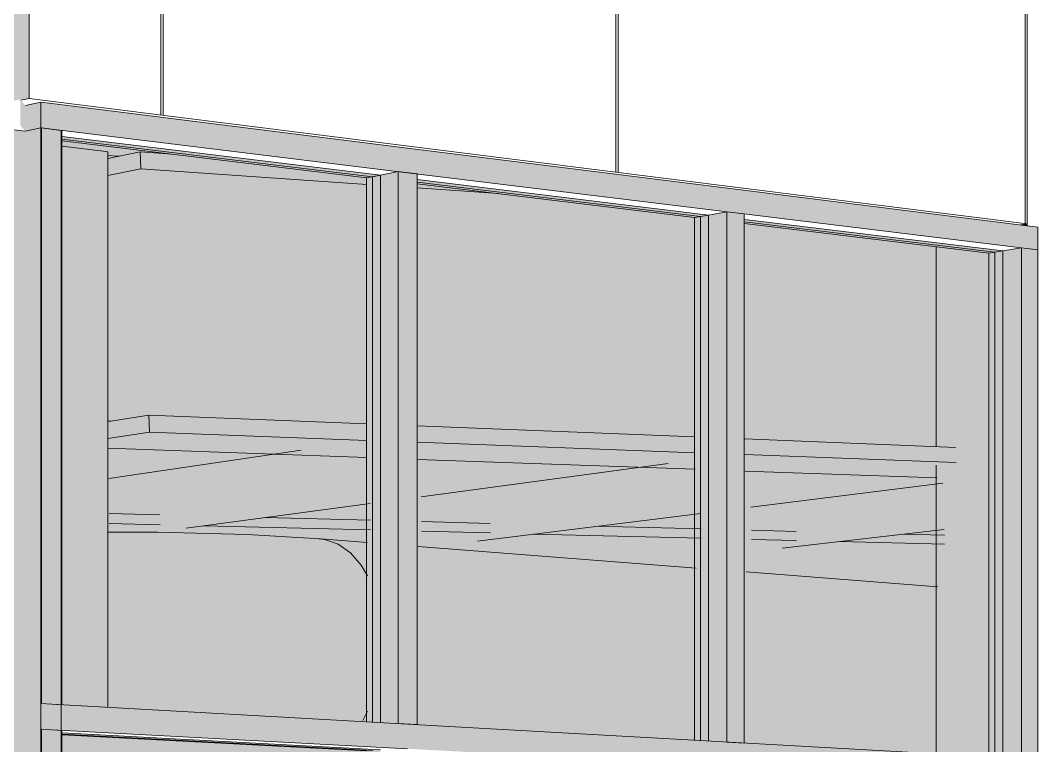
# Model space of a CAD drawing. Header units: inches. Extents: x 30764 to 92544, y -36095 to 66.
# Drawn here: x 30765.6191 to 30765.8084, y 60.0831 to 60.2181 of the extents above; entities that cross this region are included whole.
import ezdxf

# ---------------------------------------------------------------- set-up
doc = ezdxf.new("R2010")
doc.units = ezdxf.units.IN
doc.header["$MEASUREMENT"] = 0
for name, color, linetype, lineweight in [('A-CLNG', 13, 'Continuous', 13), ('A-GLAZ-CURT', 52, 'Continuous', 9), ('A-GLAZ-CWMG', 51, 'Continuous', 9), ('A-WALL-PATT', 111, 'Continuous', 13), ('L-SITE-WALL', 31, 'Continuous', 13), ('M-HVAC-DUCT', 70, 'Continuous', 9), ('S-BEAM', 12, 'Continuous', 9), ('S-COLS', 52, 'Continuous', 9)]:
    doc.layers.add(name, color=color, linetype=linetype, lineweight=lineweight)

# ---------------------------------------------------------------- blocks, each defined once
blk = doc.blocks.new('FP_30-Entrance - Xcel')
at = {"layer": 'A-WALL-PATT', "lineweight": 9}
for p, q in [((-2803.59179, 60.2005), (-2803.59179, 60.3128)), ((-2803.59132, 60.20044), (-2803.59132, 60.31271)), ((-2803.50705, 60.18986), (-2803.50705, 60.29621)), ((-2803.50663, 60.18981), (-2803.50663, 60.29613)), ((-2803.43085, 60.1803), (-2803.43085, 60.28129)), ((-2803.43048, 60.18025), (-2803.43048, 60.28122))]:
    blk.add_line(p, q, dxfattribs=at)

msp = doc.modelspace()

# ---------------------------------------------------------------- hatches: boundary and pattern name
at = {"layer": 'A-CLNG', "lineweight": 5}
h = msp.add_hatch(color=256, dxfattribs=at)
h.paths.add_polyline_path([(30765.63737, 60.19281), (30765.64151, 60.19367), (30765.64736, 60.19326), (30765.62682, 60.19574), (30765.62685, 60.19469), (30765.63529, 60.19365), (30765.63536, 60.19356), (30765.63536, 60.19295), (30765.63596, 60.19291)], flags=0)
h.paths.add_polyline_path([(30765.61333, 60.19444), (30765.61333, 60.19471), (30765.61241, 60.1945)], flags=0)
at = {"layer": 'A-GLAZ-CURT', "lineweight": 5, "transparency": 33554458}
for points in [[(30765.68608, 60.08742), (30765.68608, 60.18929), (30765.62681, 60.19649), (30765.62684, 60.09075), (30765.68293, 60.0876)], [(30765.74719, 60.08399), (30765.74719, 60.18186), (30765.69292, 60.18845), (30765.69292, 60.08704), (30765.74473, 60.08413)], [(30765.80198, 60.08091), (30765.80198, 60.17519), (30765.75384, 60.18105), (30765.75384, 60.08362), (30765.80102, 60.08097)], [(30765.62681, 59.86228), (30765.68608, 59.86733), (30765.68608, 60.08235), (30765.62681, 60.08548), (30765.62681, 59.86713)]]:
    msp.add_hatch(color=256, dxfattribs=at).paths.add_polyline_path(points, flags=0)
at = {"layer": 'A-GLAZ-CWMG', "lineweight": 5}
for points in [[(30765.62001, 60.19744), (30765.62001, 60.20222), (30765.61904, 60.20335), (30765.61904, 60.19855), (30765.61967, 60.19783)], [(30765.6249, 60.19783), (30765.6249, 60.20261), (30765.62287, 60.20287), (30765.62287, 60.19808), (30765.62432, 60.1979)], [(30765.69116, 60.18973), (30765.69116, 60.19431), (30765.6249, 60.20261), (30765.6249, 60.19783), (30765.68853, 60.19005)], [(30765.62001, 60.08828), (30765.62001, 60.19744), (30765.61618, 60.1979), (30765.61618, 60.08849)], [(30765.62001, 60.08828), (30765.62287, 60.08857), (30765.62287, 60.19808), (30765.62001, 60.19744), (30765.62001, 60.09122)], [(30765.62669, 60.08836), (30765.62669, 60.19761), (30765.62287, 60.19808), (30765.62287, 60.08857)], [(30765.62681, 60.09074), (30765.62681, 60.1976), (30765.62299, 60.19806), (30765.62299, 60.09095)], [(30765.7522, 60.18226), (30765.7522, 60.18667), (30765.69116, 60.19431), (30765.69116, 60.18973), (30765.75034, 60.18249)], [(30765.68608, 60.08742), (30765.68608, 60.18929), (30765.68351, 60.18878), (30765.68351, 60.08758)], [(30765.6894, 60.08722), (30765.6894, 60.18994), (30765.68608, 60.18929), (30765.68608, 60.08742), (30765.68853, 60.08728)], [(30765.69291, 60.08703), (30765.69291, 60.18951), (30765.6894, 60.18994), (30765.6894, 60.08722)], [(30765.80844, 60.17539), (30765.80844, 60.17963), (30765.7522, 60.18667), (30765.7522, 60.18226), (30765.80663, 60.17561)], [(30765.74719, 60.08399), (30765.74719, 60.18186), (30765.74456, 60.18139), (30765.74456, 60.08415), (30765.74474, 60.08414)], [(30765.75058, 60.08379), (30765.75058, 60.18246), (30765.74719, 60.18186), (30765.74719, 60.08399), (30765.75034, 60.0838)], [(30765.75382, 60.08361), (30765.75382, 60.18207), (30765.75058, 60.18246), (30765.75058, 60.08379)], [(30765.80543, 60.08071), (30765.80543, 60.17575), (30765.80198, 60.17519), (30765.80198, 60.08091)], [(30765.80844, 60.07842), (30765.80844, 60.17539), (30765.80543, 60.17575), (30765.80543, 60.07859), (30765.80663, 60.07852)], [(30765.80198, 60.08091), (30765.80198, 60.17519), (30765.79932, 60.17476), (30765.79932, 60.08107), (30765.80102, 60.08097)], [(30765.69116, 60.08254), (30765.69116, 60.08713), (30765.6249, 60.09085), (30765.6249, 60.08606), (30765.68853, 60.08268)], [(30765.61618, 59.86128), (30765.62001, 59.86161), (30765.62001, 60.08828), (30765.61618, 60.08849), (30765.61618, 59.86422)], [(30765.62287, 59.86117), (30765.62287, 60.08857), (30765.62001, 60.08828), (30765.62001, 59.86161), (30765.62269, 59.86119)], [(30765.62287, 59.86117), (30765.62669, 59.86149), (30765.62669, 60.08836), (30765.62287, 60.08857), (30765.62287, 59.86752)], [(30765.7522, 60.07929), (30765.7522, 60.0837), (30765.69116, 60.08713), (30765.69116, 60.08254), (30765.75034, 60.07939)], [(30765.62299, 59.86118), (30765.62681, 59.8615), (30765.62681, 60.08596), (30765.62299, 60.08617), (30765.62299, 59.86752)], [(30765.80543, 60.07646), (30765.80543, 60.08071), (30765.7522, 60.0837), (30765.7522, 60.07929), (30765.80099, 60.0767)]]:
    msp.add_hatch(color=256, dxfattribs=at).paths.add_polyline_path(points, flags=0)
at = {"layer": 'A-GLAZ-CWMG'}
msp.add_hatch(color=256, dxfattribs=at).paths.add_polyline_path([(30765.62001, 60.19744), (30765.62287, 60.19808), (30765.62287, 60.20287), (30765.62001, 60.20222), (30765.62001, 60.19791)], flags=0)
at = {"layer": 'L-SITE-WALL', "lineweight": 5}
for points in [[(30765.60491, 60.20015), (30765.61904, 60.20338), (30765.61917, 60.20322), (30765.62072, 60.20357), (30765.62072, 60.43281), (30765.62024, 60.43258), (30765.62024, 60.23052), (30765.60491, 60.22655), (30765.60491, 60.22641), (30765.61274, 60.22566), (30765.61274, 60.21885), (30765.60491, 60.21691), (30765.60491, 60.20346)], [(30765.80651, 60.17988), (30765.80651, 60.18025), (30765.80527, 60.18005), (30765.80565, 60.18)]]:
    msp.add_hatch(color=256, dxfattribs=at).paths.add_polyline_path(points, flags=0)
h = msp.add_hatch(color=256, dxfattribs=at)
h.paths.add_polyline_path([(30765.78956, 59.87662), (30765.79934, 59.8775), (30765.79934, 59.96947), (30765.78956, 59.96925), (30765.78956, 59.87702)], flags=0)
h.paths.add_polyline_path([(30765.79934, 59.97596), (30765.79934, 60.0712), (30765.79065, 60.07165), (30765.79065, 60.07146), (30765.79145, 60.07058), (30765.79134, 60.07039), (30765.78956, 60.07049), (30765.78956, 59.97613), (30765.79139, 59.97614), (30765.79515, 59.97605)], flags=0)
h.paths.add_polyline_path([(30765.79934, 60.08108), (30765.79934, 60.17478), (30765.78956, 60.17603), (30765.78956, 60.13879), (30765.79323, 60.13863), (30765.79324, 60.13579), (30765.78956, 60.13532), (30765.78956, 60.08166), (30765.79849, 60.08113)], flags=0)
at = {"layer": 'M-HVAC-DUCT', "lineweight": 5}
h = msp.add_hatch(color=256, dxfattribs=at)
h.paths.add_polyline_path([(30765.5704, 60.10091), (30765.57631, 60.10153), (30765.58194, 60.10201), (30765.58836, 60.10245), (30765.59645, 60.10289), (30765.59644, 60.12142), (30765.59317, 60.12114), (30765.58755, 60.12055), (30765.58395, 60.12009), (30765.58081, 60.11915), (30765.57791, 60.11747), (30765.57535, 60.1151), (30765.57325, 60.11214), (30765.57169, 60.10869), (30765.57073, 60.1049), (30765.57048, 60.10189)], flags=0)
h.paths.add_polyline_path([(30765.68366, 60.10257), (30765.68366, 60.11466), (30765.68253, 60.11668), (30765.68052, 60.11901), (30765.67823, 60.12063), (30765.67576, 60.12149), (30765.67, 60.12194), (30765.66365, 60.1223), (30765.65518, 60.12258), (30765.64932, 60.12267), (30765.64206, 60.12285), (30765.63542, 60.12284), (30765.63541, 60.1038), (30765.63812, 60.10381), (30765.64936, 60.10373), (30765.65537, 60.10364), (30765.66621, 60.10336), (30765.67184, 60.10316), (30765.67942, 60.10282), (30765.68308, 60.1026)], flags=0)
h.paths.add_polyline_path([(30765.60679, 60.1033), (30765.61334, 60.1035), (30765.61334, 60.12241), (30765.61262, 60.12239), (30765.60678, 60.12206), (30765.60679, 60.10645)], flags=0)
h = msp.add_hatch(color=256, dxfattribs=at)
h.paths.add_polyline_path([(30765.7898, 60.0956), (30765.78987, 60.11265), (30765.75417, 60.11541), (30765.75412, 60.09795), (30765.78446, 60.09596)], flags=0)
h.paths.add_polyline_path([(30765.74481, 60.09857), (30765.74486, 60.11614), (30765.69313, 60.12013), (30765.69309, 60.10197), (30765.73936, 60.09892)], flags=0)
h.paths.add_polyline_path([(30765.68366, 60.11466), (30765.68368, 60.12088), (30765.67576, 60.12149), (30765.67823, 60.12063), (30765.68052, 60.11901), (30765.68253, 60.11668), (30765.68309, 60.11567)], flags=0)
h = msp.add_hatch(color=256, dxfattribs=at)
h.paths.add_polyline_path([(30765.61334, 60.08487), (30765.61334, 60.08492), (30765.61299, 60.08488)], flags=0)
h.paths.add_polyline_path([(30765.57487, 60.08687), (30765.59645, 60.0891), (30765.59645, 60.10289), (30765.59318, 60.10272), (30765.58756, 60.1024), (30765.58026, 60.10187), (30765.57566, 60.10147), (30765.5704, 60.10091), (30765.57073, 60.09688), (30765.57169, 60.09297), (30765.57325, 60.08934), (30765.57408, 60.08808)], flags=0)
h.paths.add_polyline_path([(30765.68279, 60.08781), (30765.68366, 60.08956), (30765.68366, 60.10257), (30765.67746, 60.10291), (30765.67183, 60.10316), (30765.66059, 60.10352), (30765.65498, 60.10365), (30765.64374, 60.10378), (30765.63541, 60.1038), (30765.63541, 60.09051), (30765.67982, 60.08798)], flags=0)
h.paths.add_polyline_path([(30765.60679, 60.09017), (30765.61334, 60.09087), (30765.61334, 60.1035), (30765.6117, 60.10346), (30765.60679, 60.1033), (30765.60679, 60.09061)], flags=0)
h = msp.add_hatch(color=256, dxfattribs=at)
h.paths.add_polyline_path([(30765.78983, 60.08178), (30765.7898, 60.0956), (30765.75412, 60.09795), (30765.75414, 60.08379), (30765.78448, 60.08209)], flags=0)
h.paths.add_polyline_path([(30765.74483, 60.08432), (30765.74481, 60.09857), (30765.69309, 60.10197), (30765.6931, 60.08723), (30765.73938, 60.08462)], flags=0)
h.paths.add_polyline_path([(30765.68367, 60.08776), (30765.68366, 60.08956), (30765.68279, 60.08781), (30765.68309, 60.08779)], flags=0)
at = {"layer": 'S-BEAM', "lineweight": 5}
h = msp.add_hatch(color=256, dxfattribs=at)
h.paths.add_polyline_path([(30765.63536, 60.14029), (30765.64311, 60.14146), (30765.64301, 60.14461), (30765.63593, 60.14351), (30765.6356, 60.14353), (30765.63536, 60.14365), (30765.63536, 60.14254)], flags=0)
h.paths.add_polyline_path([(30765.63536, 60.18923), (30765.6415, 60.19048), (30765.6414, 60.19364), (30765.63536, 60.19239), (30765.63536, 60.18966)], flags=0)
h = msp.add_hatch(color=256, dxfattribs=at)
h.paths.add_polyline_path([(30765.70802, 60.18587), (30765.69296, 60.1877), (30765.69296, 60.18692), (30765.70683, 60.18595)], flags=0)
h.paths.add_polyline_path([(30765.68354, 60.18757), (30765.68354, 60.18884), (30765.64735, 60.19321), (30765.6414, 60.19364), (30765.6415, 60.19048), (30765.68296, 60.18761)], flags=0)
h = msp.add_hatch(color=256, dxfattribs=at)
h.paths.add_polyline_path([(30765.7846, 60.17667), (30765.75394, 60.18037), (30765.75394, 60.1787), (30765.78425, 60.17669)], flags=0)
h.paths.add_polyline_path([(30765.74465, 60.17932), (30765.74464, 60.18149), (30765.74376, 60.1816), (30765.69298, 60.18504), (30765.69298, 60.18276), (30765.7392, 60.17969)], flags=0)
h.paths.add_polyline_path([(30765.68356, 60.18339), (30765.68356, 60.1857), (30765.63536, 60.18898), (30765.63536, 60.18659), (30765.68298, 60.18343)], flags=0)
h = msp.add_hatch(color=256, dxfattribs=at)
h.paths.add_polyline_path([(30765.78959, 60.13915), (30765.78959, 60.17606), (30765.78425, 60.17669), (30765.75394, 60.1787), (30765.75394, 60.14058), (30765.78425, 60.13936)], flags=0)
h.paths.add_polyline_path([(30765.74465, 60.14095), (30765.74465, 60.17932), (30765.69298, 60.18276), (30765.69298, 60.14302), (30765.7392, 60.14117)], flags=0)
h.paths.add_polyline_path([(30765.68356, 60.1434), (30765.68356, 60.18339), (30765.63536, 60.18659), (30765.63536, 60.14533), (30765.68298, 60.14342)], flags=0)
h = msp.add_hatch(color=256, dxfattribs=at)
h.paths.add_polyline_path([(30765.78959, 60.13882), (30765.78959, 60.13915), (30765.75394, 60.14058), (30765.75394, 60.14024), (30765.78464, 60.13901)], flags=0)
h.paths.add_polyline_path([(30765.74465, 60.14061), (30765.74465, 60.14095), (30765.69298, 60.14298), (30765.69298, 60.14267), (30765.7392, 60.14082)], flags=0)
h.paths.add_polyline_path([(30765.68356, 60.14304), (30765.68356, 60.1434), (30765.63536, 60.14533), (30765.63536, 60.14365), (30765.6356, 60.14353), (30765.63604, 60.14353), (30765.64312, 60.14465), (30765.68298, 60.14306)], flags=0)
h = msp.add_hatch(color=256, dxfattribs=at)
h.paths.add_polyline_path([(30765.79324, 60.13579), (30765.79323, 60.13863), (30765.7539, 60.14019), (30765.7539, 60.13727), (30765.78419, 60.13613)], flags=0)
h.paths.add_polyline_path([(30765.7446, 60.13762), (30765.7446, 60.14056), (30765.69296, 60.14262), (30765.69296, 60.13957), (30765.73916, 60.13783)], flags=0)
h.paths.add_polyline_path([(30765.68354, 60.13993), (30765.68354, 60.14299), (30765.64301, 60.14461), (30765.64311, 60.14146), (30765.68296, 60.13995)], flags=0)
for points in [[(30765.63557, 60.13367), (30765.66653, 60.13827), (30765.65043, 60.13891), (30765.63557, 60.13667)], [(30765.63557, 60.13334), (30765.66852, 60.13819), (30765.66653, 60.13823), (30765.63557, 60.13366), (30765.63557, 60.1334)], [(30765.75863, 60.12014), (30765.75863, 60.12014), (30765.79101, 60.12391), (30765.79101, 60.12648), (30765.76224, 60.12303), (30765.76351, 60.12299), (30765.76356, 60.12128), (30765.75908, 60.12072), (30765.7589, 60.12059), (30765.75875, 60.12039)], [(30765.75871, 60.11989), (30765.79101, 60.12369), (30765.79101, 60.12391), (30765.75862, 60.12013), (30765.75863, 60.12001), (30765.75863, 60.11992)]]:
    msp.add_hatch(color=256, dxfattribs=at).paths.add_polyline_path(points, flags=0)
h = msp.add_hatch(color=256, dxfattribs=at)
h.paths.add_polyline_path([(30765.64558, 60.12368), (30765.68416, 60.12889), (30765.68416, 60.1317), (30765.64382, 60.12611), (30765.64504, 60.12608), (30765.6451, 60.12424), (30765.6418, 60.12377), (30765.6423, 60.12377), (30765.64512, 60.1237)], flags=0)
h.paths.add_polyline_path([(30765.69364, 60.13017), (30765.73524, 60.13577), (30765.71854, 60.13644), (30765.69364, 60.13301), (30765.69364, 60.13035)], flags=0)
h = msp.add_hatch(color=256, dxfattribs=at)
h.paths.add_polyline_path([(30765.64737, 60.12364), (30765.68416, 60.12859), (30765.68416, 60.12889), (30765.64565, 60.12368), (30765.64708, 60.12365)], flags=0)
h.paths.add_polyline_path([(30765.69364, 60.12986), (30765.73705, 60.1357), (30765.73524, 60.13577), (30765.69364, 60.13016), (30765.69364, 60.12991)], flags=0)
h = msp.add_hatch(color=256, dxfattribs=at)
h.paths.add_polyline_path([(30765.70177, 60.12151), (30765.74571, 60.12699), (30765.74571, 60.12969), (30765.70513, 60.12452), (30765.70655, 60.12448), (30765.70661, 60.1227), (30765.70222, 60.12211), (30765.70204, 60.12197), (30765.70189, 60.12177)], flags=0)
h.paths.add_polyline_path([(30765.75504, 60.12816), (30765.79078, 60.13262), (30765.79078, 60.13378), (30765.7809, 60.13417), (30765.75504, 60.13088), (30765.75504, 60.13043)], flags=0)
h = msp.add_hatch(color=256, dxfattribs=at)
h.paths.add_polyline_path([(30765.70187, 60.12125), (30765.74571, 60.12671), (30765.74571, 60.12699), (30765.70177, 60.1215), (30765.70177, 60.12137), (30765.70178, 60.12128)], flags=0)
h.paths.add_polyline_path([(30765.75505, 60.12787), (30765.79078, 60.13232), (30765.79078, 60.13262), (30765.75504, 60.12815), (30765.75505, 60.12791)], flags=0)
h = msp.add_hatch(color=256, dxfattribs=at)
h.paths.add_polyline_path([(30765.79112, 60.1206), (30765.79112, 60.12227), (30765.78328, 60.12247), (30765.77152, 60.12108), (30765.78574, 60.12073)], flags=0)
h.paths.add_polyline_path([(30765.76356, 60.12128), (30765.76351, 60.12299), (30765.7552, 60.12321), (30765.7552, 60.12149), (30765.76345, 60.12129)], flags=0)
h.paths.add_polyline_path([(30765.74583, 60.12172), (30765.74583, 60.12345), (30765.72618, 60.12396), (30765.71464, 60.1225), (30765.74034, 60.12186)], flags=0)
h.paths.add_polyline_path([(30765.70661, 60.1227), (30765.70655, 60.12448), (30765.69374, 60.12481), (30765.69374, 60.12302), (30765.70649, 60.12271)], flags=0)
h.paths.add_polyline_path([(30765.68423, 60.12326), (30765.68423, 60.12506), (30765.66444, 60.12557), (30765.65319, 60.12403), (30765.68365, 60.12327)], flags=0)
h.paths.add_polyline_path([(30765.6451, 60.12424), (30765.64504, 60.12608), (30765.6356, 60.12633), (30765.6356, 60.12447), (30765.64497, 60.12424)], flags=0)
h.paths.add_polyline_path([(30765.43502, 60.12947), (30765.43502, 60.13156), (30765.42527, 60.13181), (30765.41571, 60.12995), (30765.43486, 60.12948)], flags=0)
h = msp.add_hatch(color=256, dxfattribs=at)
h.paths.add_polyline_path([(30765.79114, 60.11881), (30765.79113, 60.12), (30765.76723, 60.12059), (30765.76077, 60.11984), (30765.75866, 60.11993), (30765.7586, 60.12001), (30765.75865, 60.12019), (30765.75877, 60.12043), (30765.75893, 60.12061), (30765.75912, 60.12073), (30765.75917, 60.12078), (30765.75521, 60.12088), (30765.75521, 60.11966), (30765.78949, 60.11885)], flags=0)
h.paths.add_polyline_path([(30765.74584, 60.11988), (30765.74584, 60.12111), (30765.71043, 60.12198), (30765.70408, 60.1212), (30765.70183, 60.12125), (30765.70175, 60.12141), (30765.70181, 60.1216), (30765.70193, 60.12183), (30765.70209, 60.12202), (30765.70228, 60.12213), (30765.70229, 60.12218), (30765.69375, 60.12239), (30765.69375, 60.12112), (30765.74036, 60.12001)], flags=0)
h.paths.add_polyline_path([(30765.68424, 60.1218), (30765.68424, 60.12262), (30765.66752, 60.12303), (30765.67232, 60.12272), (30765.68366, 60.12184)], flags=0)
h.paths.add_polyline_path([(30765.6356, 60.12375), (30765.63737, 60.12377), (30765.6356, 60.12378), (30765.6356, 60.12377)], flags=0)
h = msp.add_hatch(color=256, dxfattribs=at)
h.paths.add_polyline_path([(30765.79114, 60.11344), (30765.79114, 60.11881), (30765.75521, 60.11966), (30765.75521, 60.11625), (30765.78575, 60.11386)], flags=0)
h.paths.add_polyline_path([(30765.74584, 60.11698), (30765.74584, 60.11988), (30765.69375, 60.12112), (30765.69375, 60.12105), (30765.74036, 60.11741)], flags=0)
h = msp.add_hatch(color=256, dxfattribs=at)
h.paths.add_polyline_path([(30765.79932, 60.07231), (30765.79932, 60.07603), (30765.75385, 60.07842), (30765.75385, 60.07459), (30765.7954, 60.07251)], flags=0)
h.paths.add_polyline_path([(30765.74456, 60.07505), (30765.74456, 60.07891), (30765.69293, 60.08163), (30765.69293, 60.07764), (30765.73912, 60.07533)], flags=0)
h.paths.add_polyline_path([(30765.68351, 60.07811), (30765.68351, 60.08213), (30765.62682, 60.08511), (30765.62685, 60.08095), (30765.68294, 60.07814)], flags=0)
at = {"layer": 'S-COLS', "lineweight": 5}
h = msp.add_hatch(color=256, dxfattribs=at)
h.paths.add_polyline_path([(30765.62682, 59.86281), (30765.63495, 59.8635), (30765.63495, 59.96598), (30765.62682, 59.96578), (30765.62682, 59.86705)], flags=0)
h.paths.add_polyline_path([(30765.62682, 59.97346), (30765.63495, 59.97359), (30765.63495, 60.07798), (30765.62682, 60.07838), (30765.62682, 59.97418)], flags=0)
h.paths.add_polyline_path([(30765.63495, 60.09035), (30765.63495, 60.19371), (30765.62682, 60.19469), (30765.62685, 60.0908), (30765.63264, 60.09048)], flags=0)
h = msp.add_hatch(color=256, dxfattribs=at)
h.paths.add_polyline_path([(30765.63495, 59.8635), (30765.63536, 59.86353), (30765.63534, 59.96598), (30765.63495, 59.96598), (30765.63495, 59.86704)], flags=0)
h.paths.add_polyline_path([(30765.63495, 59.97359), (30765.63536, 59.97363), (30765.63536, 60.07796), (30765.63495, 60.07798), (30765.63495, 59.97361)], flags=0)
h.paths.add_polyline_path([(30765.63536, 60.09033), (30765.63536, 60.19355), (30765.63529, 60.19364), (30765.63495, 60.19371), (30765.63495, 60.09035), (30765.63531, 60.09033)], flags=0)

# ---------------------------------------------------------------- linework, layer by layer
at = {"layer": 'A-CLNG'}
msp.add_line((30765.63737, 60.19281), (30765.63536, 60.19295), dxfattribs=at)
at = {"layer": 'A-GLAZ-CURT'}
for p, q in [((30765.68608, 60.18929), (30765.62684, 60.19649)), ((30765.62684, 60.196), (30765.68461, 60.189)), ((30765.68608, 60.18929), (30765.68461, 60.189)), ((30765.68461, 60.189), (30765.68461, 60.08751)), ((30765.68608, 60.08742), (30765.68608, 60.18929)), ((30765.74719, 60.18186), (30765.69292, 60.18845)), ((30765.69293, 60.18799), (30765.74568, 60.18159)), ((30765.74719, 60.18186), (30765.74568, 60.18159)), ((30765.74568, 60.18159), (30765.74568, 60.08408)), ((30765.74719, 60.08399), (30765.74719, 60.18186)), ((30765.80198, 60.17519), (30765.75384, 60.18105)), ((30765.75385, 60.1806), (30765.80046, 60.17494)), ((30765.80198, 60.17519), (30765.80046, 60.17494)), ((30765.80046, 60.17494), (30765.80046, 60.081)), ((30765.80198, 60.08091), (30765.80198, 60.17519)), ((30765.68608, 60.08235), (30765.62684, 60.08548)), ((30765.62684, 60.08527), (30765.68461, 60.08222))]:
    msp.add_line(p, q, dxfattribs=at)
at = {"layer": 'A-GLAZ-CWMG'}
for p, q in [((30765.62287, 60.20287), (30765.62001, 60.20222)), ((30765.62287, 60.19808), (30765.62287, 60.20287)), ((30765.6249, 60.20261), (30765.62287, 60.20287)), ((30765.69116, 60.19431), (30765.6249, 60.20261)), ((30765.61618, 60.19791), (30765.62001, 60.19744)), ((30765.62001, 60.19744), (30765.62287, 60.19808)), ((30765.62001, 60.19744), (30765.62287, 60.19808)), ((30765.6249, 60.19783), (30765.62287, 60.19808)), ((30765.62287, 60.19808), (30765.62669, 60.19761)), ((30765.62287, 60.19808), (30765.62287, 60.08857)), ((30765.62299, 60.19806), (30765.62681, 60.1976)), ((30765.62299, 60.19806), (30765.62299, 60.09095)), ((30765.69116, 60.18973), (30765.6249, 60.19783)), ((30765.62669, 60.19761), (30765.62669, 60.08836)), ((30765.62681, 60.1976), (30765.62681, 60.09074)), ((30765.68351, 60.18878), (30765.62684, 60.19564)), ((30765.7522, 60.18667), (30765.69116, 60.19431)), ((30765.68351, 60.18878), (30765.68608, 60.18929)), ((30765.68351, 60.08758), (30765.68351, 60.18878)), ((30765.68608, 60.18929), (30765.6894, 60.18994)), ((30765.6894, 60.18994), (30765.69291, 60.18951)), ((30765.6894, 60.18994), (30765.6894, 60.08722)), ((30765.7522, 60.18226), (30765.69116, 60.18973)), ((30765.69291, 60.18951), (30765.69291, 60.08703)), ((30765.74456, 60.18139), (30765.69293, 60.18764)), ((30765.80844, 60.17963), (30765.7522, 60.18667)), ((30765.74456, 60.18139), (30765.74719, 60.18186)), ((30765.74456, 60.08415), (30765.74456, 60.18139)), ((30765.74719, 60.18186), (30765.75058, 60.18246)), ((30765.75058, 60.18246), (30765.75382, 60.18207)), ((30765.75058, 60.18246), (30765.75058, 60.08379)), ((30765.80844, 60.17539), (30765.7522, 60.18226)), ((30765.75382, 60.18207), (30765.75382, 60.08361)), ((30765.79932, 60.17476), (30765.75385, 60.18026)), ((30765.80844, 60.17963), (30765.80844, 60.17539)), ((30765.80198, 60.17519), (30765.80543, 60.17575)), ((30765.80543, 60.17575), (30765.80844, 60.17539)), ((30765.80543, 60.07859), (30765.80543, 60.17575)), ((30765.79932, 60.17476), (30765.80198, 60.17519)), ((30765.79932, 60.08107), (30765.79932, 60.17476)), ((30765.80844, 60.07842), (30765.80844, 60.17539)), ((30765.62681, 60.09074), (30765.62299, 60.09095)), ((30765.69116, 60.08713), (30765.6249, 60.09085)), ((30765.62287, 60.08857), (30765.62287, 59.86117)), ((30765.62669, 60.08836), (30765.62669, 59.86149)), ((30765.69291, 60.08703), (30765.6894, 60.08722)), ((30765.7522, 60.0837), (30765.69116, 60.08713)), ((30765.62299, 60.08617), (30765.62681, 60.08596)), ((30765.62299, 60.08617), (30765.62299, 59.86118)), ((30765.69116, 60.08254), (30765.6249, 60.08606)), ((30765.62681, 60.08596), (30765.62681, 59.8615)), ((30765.68351, 60.08213), (30765.62684, 60.08511)), ((30765.75382, 60.08361), (30765.75058, 60.08379)), ((30765.80543, 60.08071), (30765.7522, 60.0837))]:
    msp.add_line(p, q, dxfattribs=at)
at = {"layer": 'L-SITE-WALL'}
for p, q in [((30765.62072, 60.43281), (30765.62072, 60.20357)), ((30765.61917, 60.20322), (30765.62072, 60.20357)), ((30765.62072, 60.20357), (30765.80651, 60.18025)), ((30765.80651, 60.18025), (30765.80527, 60.18005)), ((30765.80651, 60.18025), (30765.80651, 60.17988)), ((30765.78956, 60.13879), (30765.78956, 60.17603)), ((30765.78956, 60.08166), (30765.78956, 60.13532))]:
    msp.add_line(p, q, dxfattribs=at)
at = {"layer": 'M-HVAC-DUCT'}
for p, q in [((30765.67494, 60.1216), (30765.68368, 60.12092)), ((30765.69312, 60.12019), (30765.74486, 60.11617)), ((30765.75417, 60.11545), (30765.78987, 60.11268)), ((30765.68281, 60.08778), (30765.68371, 60.08951)), ((30765.68371, 60.08951), (30765.68281, 60.08778))]:
    msp.add_line(p, q, dxfattribs=at)
for points in [[(30765.67494, 60.1216, 0), (30765.66132, 60.1224, 0), (30765.64469, 60.12285, 0), (30765.63542, 60.12283, 0)], [(30765.68371, 60.11471, 0), (30765.68253, 60.11668, 0), (30765.68052, 60.11901, 0), (30765.67823, 60.12063, 0), (30765.67576, 60.12149, 0), (30765.67455, 60.12162, 0)], [(30765.67455, 60.12162, 0), (30765.67576, 60.12149, 0), (30765.67823, 60.12063, 0), (30765.68052, 60.11901, 0), (30765.68253, 60.11668, 0), (30765.68371, 60.11471, 0)]]:
    msp.add_polyline3d(points, dxfattribs=at)
at = {"layer": 'S-BEAM'}
for p, q in [((30765.6414, 60.19364), (30765.63536, 60.19239)), ((30765.6415, 60.19048), (30765.6414, 60.19364)), ((30765.6414, 60.19364), (30765.64735, 60.19321)), ((30765.63536, 60.18923), (30765.6415, 60.19048)), ((30765.6415, 60.19048), (30765.68354, 60.18757)), ((30765.69296, 60.18692), (30765.70802, 60.18587)), ((30765.64301, 60.14461), (30765.63593, 60.14351)), ((30765.64311, 60.14146), (30765.64301, 60.14461)), ((30765.64301, 60.14461), (30765.68354, 60.14299)), ((30765.63536, 60.14029), (30765.64311, 60.14146)), ((30765.64311, 60.14146), (30765.68354, 60.13993)), ((30765.69296, 60.14262), (30765.7446, 60.14056)), ((30765.69296, 60.13957), (30765.7446, 60.13762)), ((30765.7539, 60.14019), (30765.79323, 60.13863)), ((30765.63537, 60.13845), (30765.68359, 60.13673)), ((30765.67134, 60.13809), (30765.63557, 60.13285)), ((30765.69301, 60.13639), (30765.74469, 60.13455)), ((30765.7539, 60.13727), (30765.79324, 60.13579)), ((30765.73963, 60.13561), (30765.69365, 60.12944)), ((30765.75399, 60.13421), (30765.78965, 60.13294)), ((30765.79079, 60.13194), (30765.75505, 60.12751)), ((30765.68417, 60.12817), (30765.64992, 60.12358)), ((30765.6356, 60.12633), (30765.64504, 60.12608)), ((30765.74572, 60.12635), (30765.70419, 60.12119)), ((30765.6356, 60.12447), (30765.6451, 60.12424)), ((30765.66444, 60.12557), (30765.68423, 60.12506)), ((30765.69374, 60.12481), (30765.70655, 60.12448)), ((30765.65319, 60.12403), (30765.68423, 60.12326)), ((30765.69374, 60.12302), (30765.70661, 60.1227)), ((30765.71464, 60.1225), (30765.74583, 60.12172)), ((30765.72618, 60.12396), (30765.74583, 60.12345)), ((30765.7552, 60.12321), (30765.76351, 60.12299)), ((30765.79102, 60.12334), (30765.76086, 60.11984)), ((30765.7552, 60.12149), (30765.76356, 60.12128)), ((30765.77152, 60.12108), (30765.79112, 60.1206)), ((30765.78328, 60.12247), (30765.79112, 60.12227))]:
    msp.add_line(p, q, dxfattribs=at)
msp.add_polyline3d([(30765.63593, 60.14351, 0), (30765.6356, 60.14353, 0), (30765.63536, 60.14364, 0)], dxfattribs=at)
at = {"layer": 'S-COLS'}
for p, q in [((30765.63495, 60.19371), (30765.62685, 60.19469)), ((30765.63537, 60.19357), (30765.63537, 60.09032))]:
    msp.add_line(p, q, dxfattribs=at)
msp.add_polyline3d([(30765.63536, 60.19355, 0), (30765.63529, 60.19364, 0), (30765.63495, 60.19371, 0)], dxfattribs=at)

# ---------------------------------------------------------------- block references
at = {"layer": 'L-SITE-WALL', "lineweight": 9}
msp.add_blockref('FP_30-Entrance - Xcel', (33569.23699, 0), dxfattribs=at)

doc.saveas('drawing.dxf')
